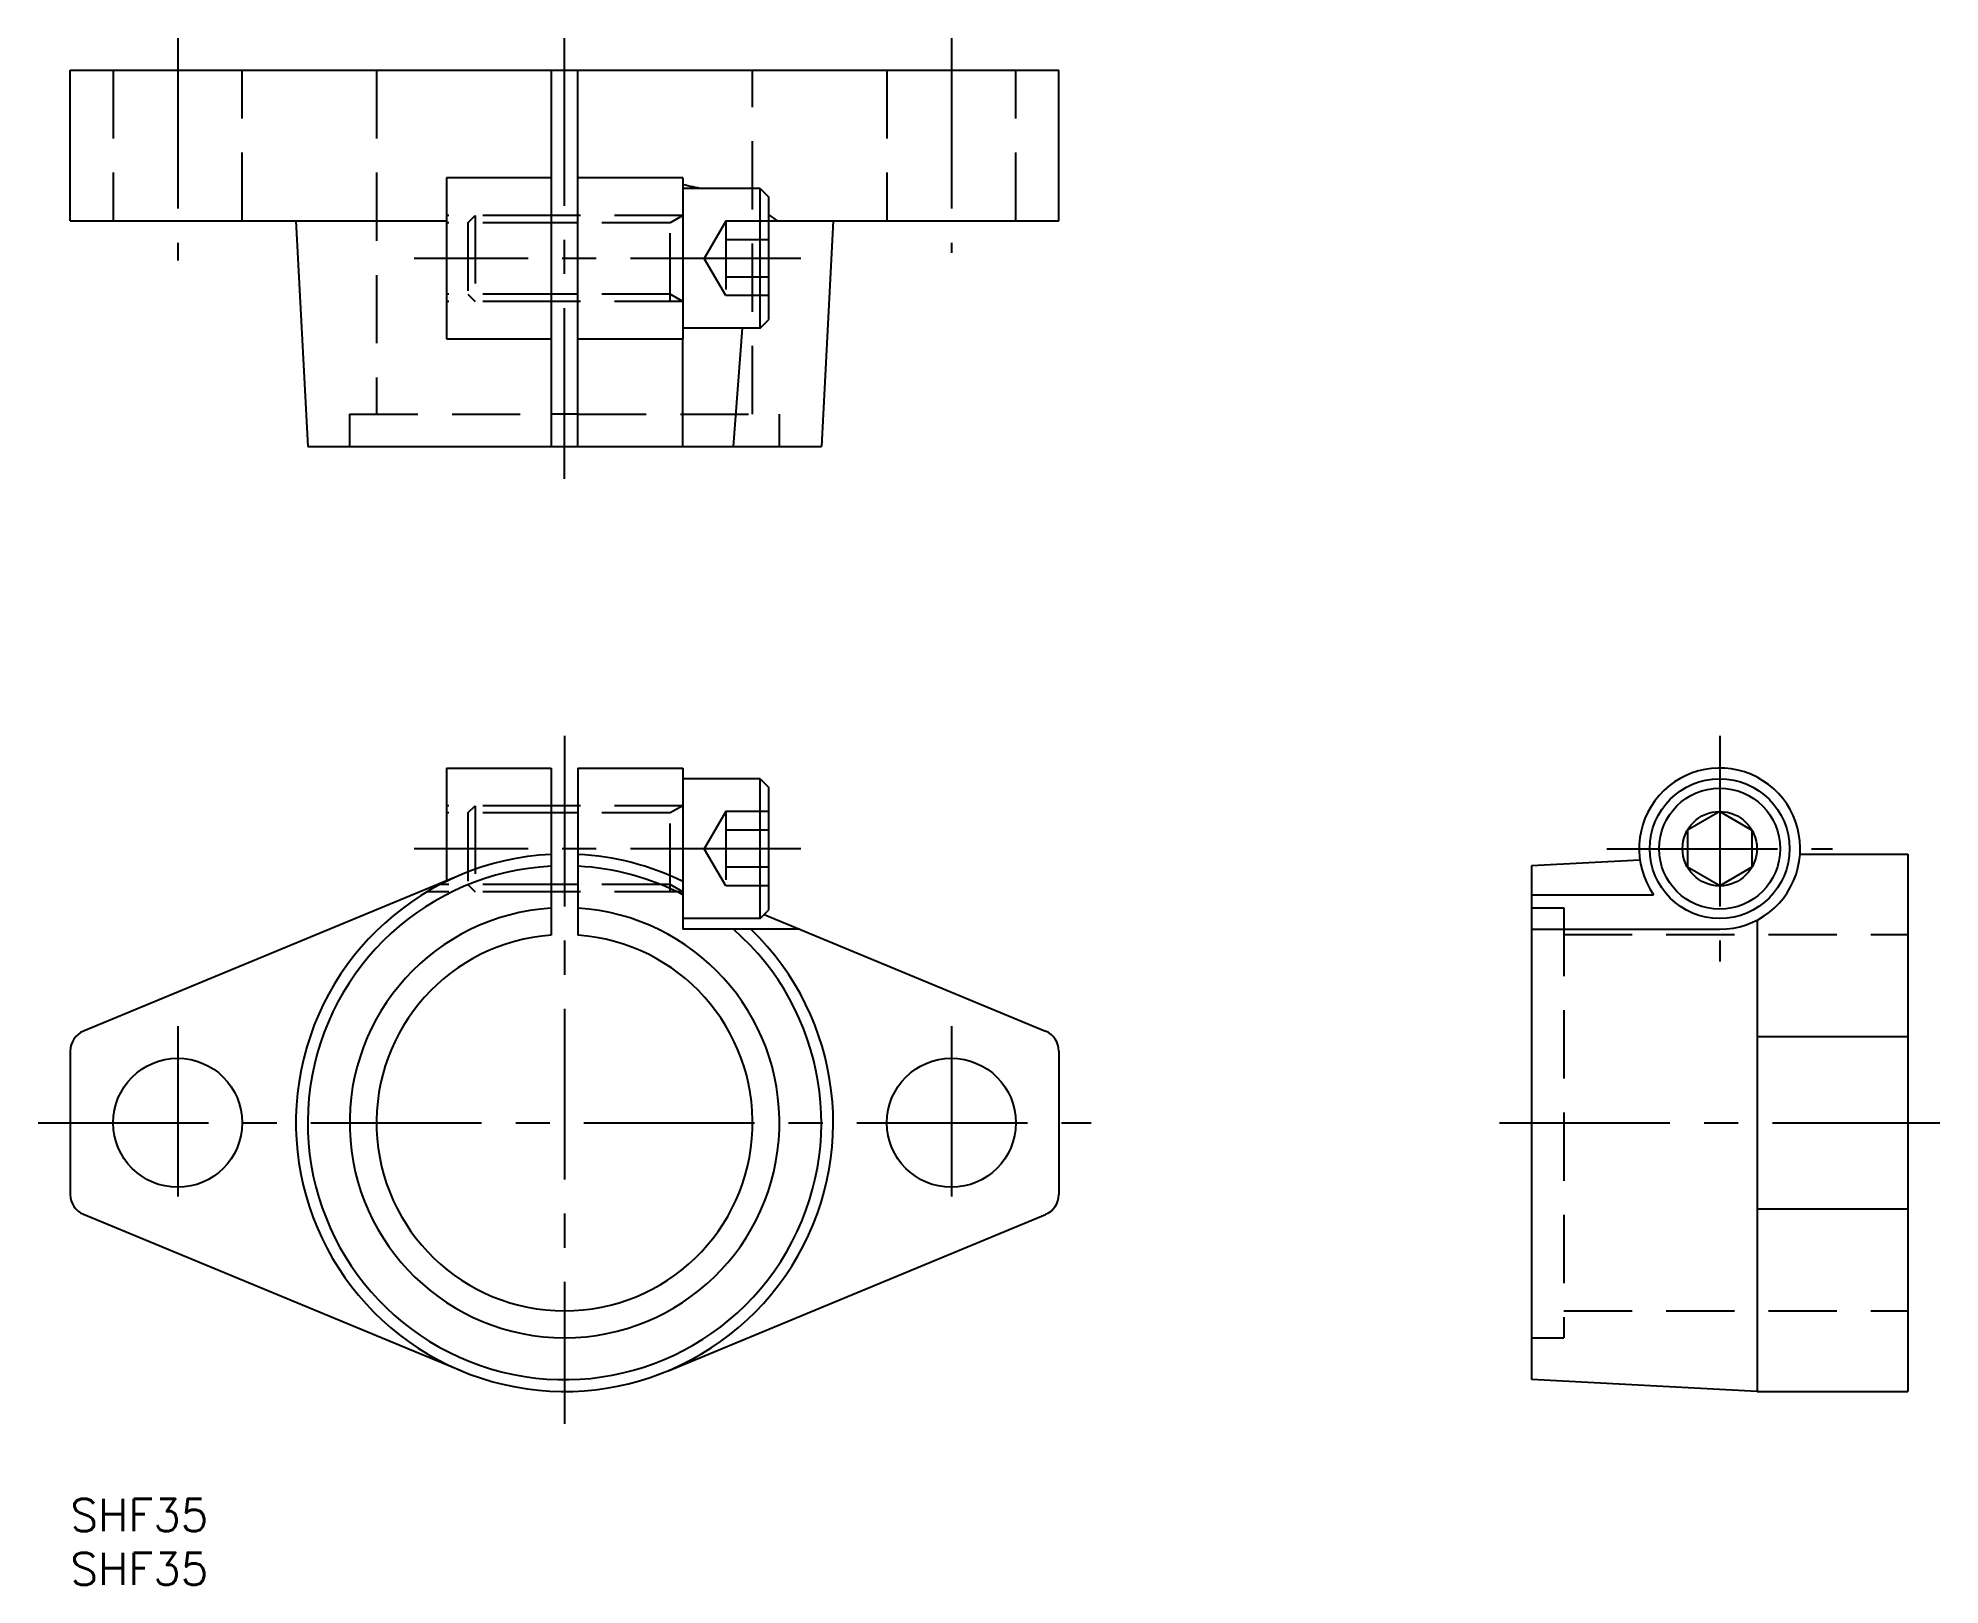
# Model space of a CAD drawing. Extents: x -3 to 174, y -8 to 136.
import ezdxf

# ---------------------------------------------------------------- set-up
doc = ezdxf.new("R2010")
doc.units = 0
doc.header["$LTSCALE"] = 0.5
doc.linetypes.add('CENTER', pattern=[50.8, 31.75, -6.35, 6.35, -6.35])
doc.linetypes.add('DASHED', pattern=[19.05, 12.7, -6.35])
for name, color, linetype in [('MSM_CENTER', 1, 'CENTER'), ('MSM_CONTINUOUS', 7, 'CONTINUOUS'), ('MSM_DASHED', 4, 'DASHED'), ('MSM_NARROW', 5, 'CONTINUOUS'), ('MSM_PART_NUMBER', 7, 'CONTINUOUS')]:
    doc.layers.add(name, color=color, linetype=linetype)
doc.styles.get("Standard").update_dxf_attribs({"font": 'txt.shx', "height": 3, "bigfont": 'bigfont.shx'})

# ---------------------------------------------------------------- blocks, each defined once
blk = doc.blocks.new('*U14')
at = {"layer": 'MSM_PART_NUMBER'}
blk.add_text('SHF35', height=3, dxfattribs=at).set_placement((0, -3))
blk = doc.blocks.new('*U15')
at = {"layer": 'MSM_PART_NUMBER'}
blk.add_text('SHF35', height=3, dxfattribs=at).set_placement((0, -8))

msp = doc.modelspace()

# ---------------------------------------------------------------- linework, layer by layer
at = {"layer": 'MSM_CENTER'}
for p, q in [((10, 135.92), (10, 115.22)), ((46, 94.92), (46, 135.92)), ((82, 135.92), (82, 115.92)), ((68, 115.42), (32, 115.42)), ((46, 71), (46, 7)), ((153.5, 71), (153.5, 50)), ((68, 60.5), (32, 60.5)), ((143, 60.5), (164, 60.5)), ((10, 44), (10, 26)), ((82, 44), (82, 26)), ((-3, 35), (95, 35)), ((133, 35), (174, 35))]:
    msp.add_line(p, q, dxfattribs=at)
at = {"layer": 'MSM_CONTINUOUS'}
for p, q in [((0, 118.92), (0, 132.92)), ((0, 132.92), (92, 132.92)), ((44.75, 132.92), (44.75, 97.92)), ((47.25, 97.92), (47.25, 132.92)), ((92, 118.92), (92, 132.92)), ((44.75, 122.92), (35, 122.92)), ((35, 122.92), (35, 107.92)), ((57, 122.92), (47.25, 122.92)), ((57, 122.92), (57, 107.92)), ((64.2, 121.92), (57, 121.92)), ((64.2, 108.92), (64.2, 121.92)), ((64.2, 121.92), (65, 121.12)), ((65, 109.72), (65, 121.12)), ((0, 118.92), (35, 118.92)), ((21, 118.92), (22.1, 97.92)), ((47.25, 119.42), (44.75, 119.42)), ((65, 119.47), (65.78, 118.92)), ((65, 118.92), (92, 118.92)), ((71, 118.92), (69.9, 97.92)), ((47.25, 111.42), (44.75, 111.42)), ((64.2, 108.92), (57, 108.92)), ((61.72, 97.92), (62.57, 108.92)), ((64.2, 108.92), (65, 109.72)), ((35, 107.92), (44.75, 107.92)), ((47.25, 107.92), (57, 107.92)), ((57, 97.92), (57, 107.92)), ((47.25, 100.92), (44.75, 100.92)), ((22.1, 97.92), (69.9, 97.92)), ((35, 68), (44.75, 68)), ((35, 68), (35, 57.5)), ((44.75, 68), (44.75, 52.46)), ((47.25, 68), (47.25, 52.46)), ((47.25, 68), (57, 68)), ((57, 68), (57, 53)), ((64.2, 67), (57, 67)), ((64.2, 67), (65, 66.2)), ((64.2, 54), (64.2, 67)), ((65, 54.8), (65, 66.2)), ((47.25, 64.5), (44.75, 64.5)), ((153.5, 63.96), (150.5, 62.23)), ((153.5, 63.96), (156.5, 62.23)), ((150.5, 62.23), (150.5, 58.77)), ((156.5, 62.23), (156.5, 58.77)), ((146.08, 59.43), (136, 58.9)), ((136, 58.9), (136, 11.1)), ((153.5, 57.04), (150.5, 58.77)), ((156.5, 58.77), (153.5, 57.04)), ((160.98, 60), (171, 60)), ((171, 60), (171, 10)), ((36.43, 58.1), (1.23, 43.52)), ((47.25, 56.5), (44.75, 56.5)), ((136, 56.22), (147.34, 56.22)), ((64.2, 54), (57, 54)), ((64.2, 54), (65, 54.8)), ((64.57, 54.37), (90.77, 43.52)), ((157, 53.87), (157, 10)), ((67.87, 53), (57, 53)), ((136, 53), (153.5, 53)), ((157, 43.01), (171, 43.01)), ((0, 41.67), (0, 28.33)), ((92, 41.67), (92, 28.33)), ((157, 26.99), (171, 26.99)), ((36.43, 11.9), (1.23, 26.48)), ((55.57, 11.9), (90.77, 26.48)), ((157, 10), (136, 11.1)), ((157, 10), (171, 10))]:
    msp.add_line(p, q, dxfattribs=at)
for centre, radius in [((153.5, 60.5), 6.5), ((153.5, 60.5), 5.63), ((153.5, 60.5), 3.46), ((10, 35), 6), ((82, 35), 6)]:
    msp.add_circle(centre, radius, dxfattribs=at)
for centre, radius, start, end in [((205.86, 854.3), 746.99, 258.50508, 258.65047), ((153.5, 60.5), 7.5, 270, 214.8198), ((46, 35), 25, 92.866, 46.0545), ((46, 35), 23.9, 92.9981, 48.8645), ((46, 35), 25, 63.8955, 87.134), ((46, 35), 23.9, 62.596, 87.0019), ((46, 35), 20, 93.5833, 86.4167), ((46, 35), 17.5, 94.096, 85.904), ((2, 41.67), 2, 112.5, 180), ((90, 41.67), 2, 0, 67.5), ((2, 28.33), 2, 180, 247.5), ((90, 28.33), 2, 292.5, 0)]:
    msp.add_arc(centre, radius, start, end, dxfattribs=at)
at = {"layer": 'MSM_DASHED'}
for p, q in [((4, 132.92), (4, 118.92)), ((16, 118.92), (16, 132.92)), ((28.5, 132.92), (28.5, 100.92)), ((63.5, 100.92), (63.5, 132.92)), ((76, 132.92), (76, 118.92)), ((88, 118.92), (88, 132.92)), ((44.75, 119.42), (35, 119.42)), ((44.75, 118.74), (35, 118.74)), ((37, 118.74), (37.68, 119.42)), ((37, 118.74), (37, 112.09)), ((37.68, 119.42), (37.68, 111.42)), ((57, 119.42), (47.25, 119.42)), ((55.83, 118.74), (47.25, 118.74)), ((57, 119.42), (55.83, 118.74)), ((55.83, 111.42), (55.83, 119.42)), ((61, 118.88), (59, 115.42)), ((61, 118.88), (61, 111.95)), ((65, 118.88), (61, 118.88)), ((65, 117.15), (61, 117.15)), ((61, 111.95), (59, 115.42)), ((65, 113.68), (61, 113.68)), ((44.75, 112.09), (35, 112.09)), ((37, 112.09), (37.68, 111.42)), ((37, 112.09), (37.68, 111.42)), ((55.83, 112.09), (47.25, 112.09)), ((57, 111.42), (55.83, 112.09)), ((65, 111.95), (61, 111.95)), ((44.75, 111.42), (35, 111.42)), ((57, 111.42), (47.25, 111.42)), ((26, 100.92), (26, 97.92)), ((26, 100.92), (44.75, 100.92)), ((47.25, 100.92), (66, 100.92)), ((66, 97.92), (66, 100.92)), ((44.75, 64.5), (35, 64.5)), ((44.75, 63.82), (35, 63.82)), ((37, 63.82), (37.68, 64.5)), ((37, 63.82), (37, 57.18)), ((37.68, 64.5), (37.68, 56.5)), ((57, 64.5), (47.25, 64.5)), ((55.83, 63.82), (47.25, 63.82)), ((57, 64.5), (55.83, 63.82)), ((55.83, 56.5), (55.83, 64.5)), ((61, 63.96), (59, 60.5)), ((65, 63.96), (61, 63.96)), ((61, 63.96), (61, 57.04)), ((65, 62.23), (61, 62.23)), ((61, 57.04), (59, 60.5)), ((65, 58.77), (61, 58.77)), ((44.75, 57.18), (34.46, 57.18)), ((37, 57.18), (37.68, 56.5)), ((37, 57.18), (37.68, 56.5)), ((55.83, 57.18), (47.25, 57.18)), ((57, 56.5), (55.83, 57.18)), ((65, 57.04), (61, 57.04)), ((44.75, 56.5), (33.24, 56.5)), ((57, 56.5), (47.25, 56.5)), ((136, 55), (139, 55)), ((139, 55), (139, 15)), ((139, 52.5), (171, 52.5)), ((139, 17.5), (171, 17.5)), ((136, 15), (139, 15))]:
    msp.add_line(p, q, dxfattribs=at)
at = {"layer": 'MSM_NARROW'}
for p, q in [((47.25, 118.74), (44.75, 118.74)), ((47.25, 112.09), (44.75, 112.09)), ((47.25, 63.82), (44.75, 63.82)), ((47.25, 57.18), (44.75, 57.18))]:
    msp.add_line(p, q, dxfattribs=at)

# ---------------------------------------------------------------- block references
at = {"layer": 'MSM_CONTINUOUS'}
for name in ['*U14', '*U15']:
    msp.add_blockref(name, (0, 0), dxfattribs=at)

doc.saveas('drawing.dxf')
